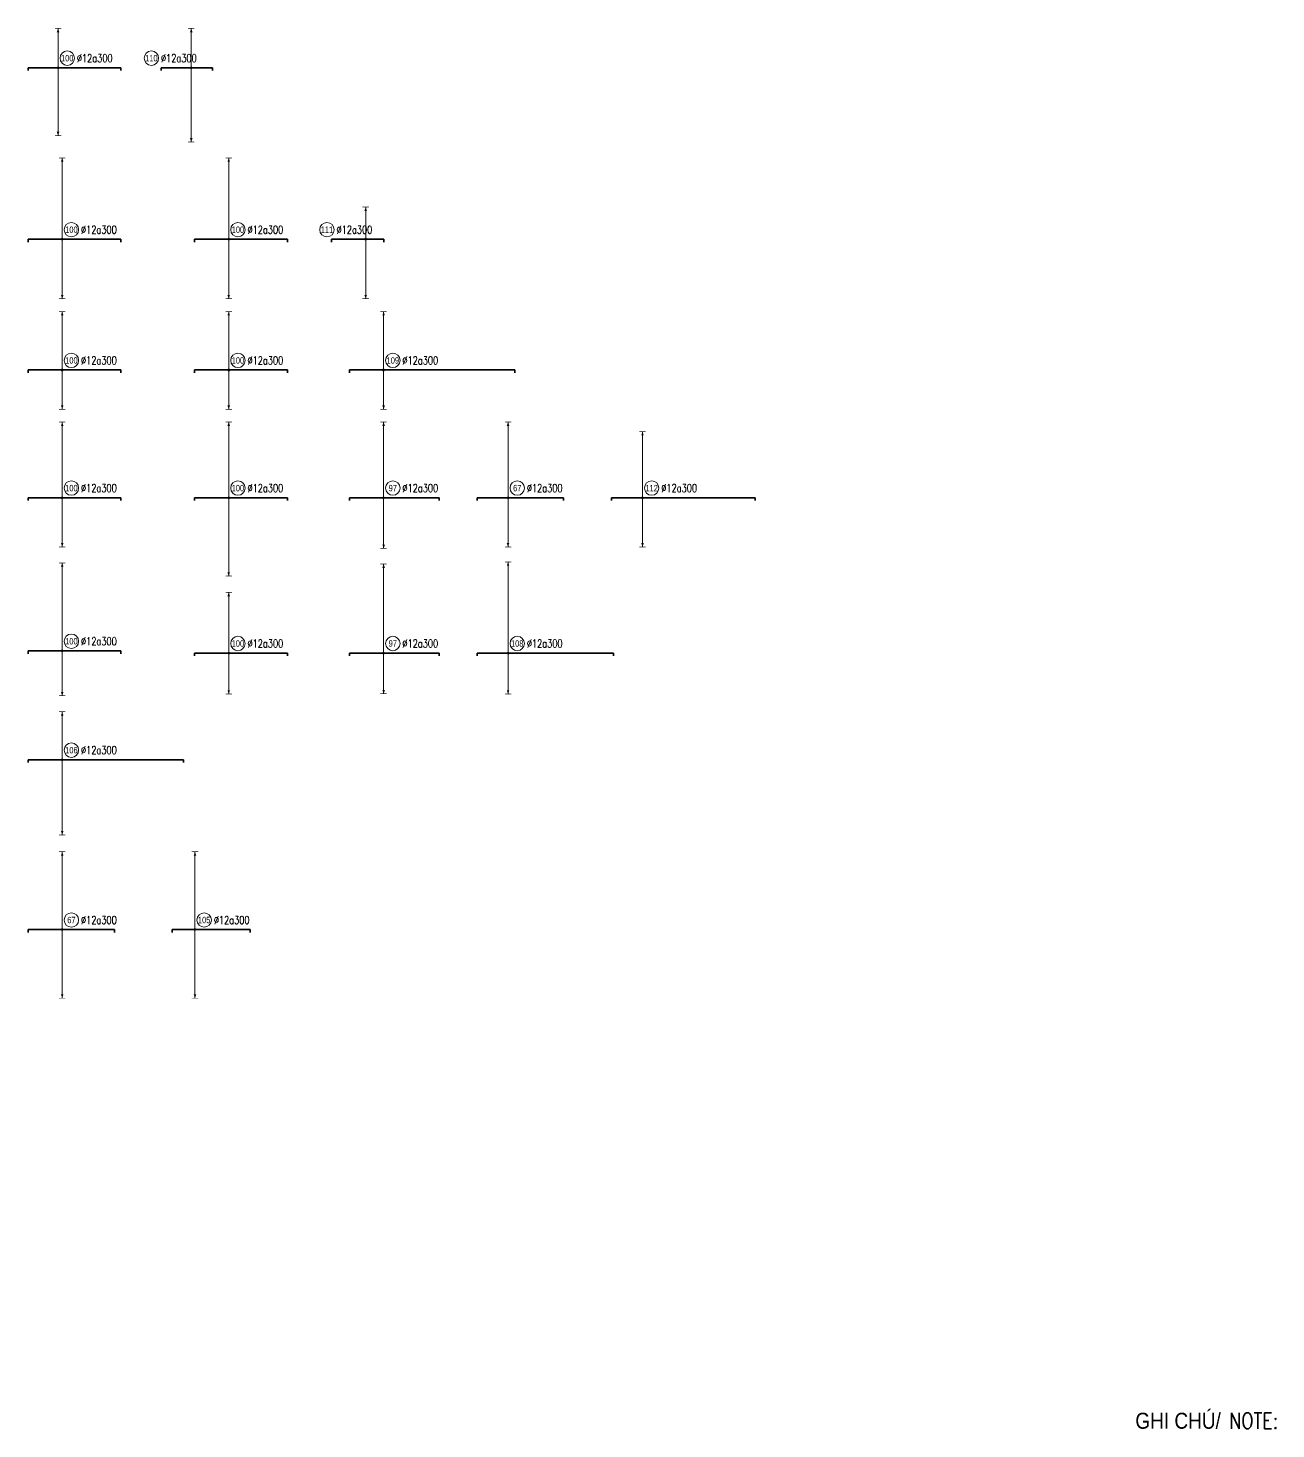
# Model space of a CAD drawing. Header units: millimetres. Extents: x -247377 to 927516, y -864259 to 155594.
# Drawn here: x 172269 to 250229, y -117418 to -29880 of the extents above; entities that cross this region are included whole.
import ezdxf
from ezdxf.enums import TextEntityAlignment as Align

# ---------------------------------------------------------------- set-up
doc = ezdxf.new("R2010")
doc.units = ezdxf.units.MM
doc.header["$MEASUREMENT"] = 0
for name, color, linetype, lineweight in [('NDC_S_DIM', 1, 'Continuous', 15), ('NDC_S_ENG TEXT', 2, 'Continuous', 20), ('NDC_S_REBAR', 4, 'Continuous', 35), ('NDC_S_VN TEXT', 7, 'Continuous', 20)]:
    doc.layers.add(name, color=color, linetype=linetype, lineweight=lineweight)
doc.styles.add('ARIAL', font='arial.ttf', dxfattribs={"width": 0.8})
doc.styles.add('NDC_EN TXT', font='romans.shx', dxfattribs={"width": 0.8})
doc.styles.add('NDC_VIE TXT', font='arial.ttf', dxfattribs={"width": 0.8})

# ---------------------------------------------------------------- blocks, each defined once
blk = doc.blocks.new('*U87')
h = blk.add_hatch(color=6)
edge = h.paths.add_edge_path()
edge.add_arc((-5.03, 0), 0.3, 0, 360)
at = {"layer": 'NDC_S_DIM', "color": 8}
for q in [(-5.03, 12.32), (-5.03, -21.18)]:
    blk.add_line((-5.03, 0), q, dxfattribs=at)
for points in [[(-6.03, 12.32, 0.2, 0.2, 0), (-4.03, 12.32, 0, 0, 0)], [(-6.03, -21.18, 0.2, 0.2, 0), (-4.03, -21.18, 0, 0, 0)]]:
    blk.add_lwpolyline(points, format="xyseb", dxfattribs=at)
at = {"layer": 'NDC_S_DIM'}
blk.add_circle((-2.16, 3), 2.25, dxfattribs=at)
at = {"layer": 'NDC_S_DIM', "color": 6}
blk.add_circle((-5.03, 0), 0.3, dxfattribs=at)
at = {"layer": 'NDC_S_DIM', "color": 8}
for points in [[(-5.43, 11.12), (-5.03, 12.32), (-4.63, 11.12)], [(-5.43, -19.98), (-5.03, -21.18), (-4.63, -19.98)]]:
    blk.add_solid(points, dxfattribs=at)
at = {"layer": 'NDC_S_REBAR'}
for p, q in [((0, 0), (-14.41, 0)), ((-14.41, 0), (-14.41, -0.9)), ((0, 0), (14.59, 0)), ((14.59, 0), (14.59, -0.9)), ((-14.41, -0.9), (-14.41, -0.9)), ((14.59, -0.9), (14.59, -0.9))]:
    blk.add_line(p, q, dxfattribs=at)
at = {"layer": 'NDC_S_VN TEXT', "style": 'ARIAL', "width": 0.8}
blk.add_attdef('KHT', text='', height=2, dxfattribs=at).set_placement((-2.16, 3), align=Align.MIDDLE_CENTER)
at = {"layer": 'NDC_S_VN TEXT', "color": 3, "style": 'NDC_EN TXT', "width": 0.75}
blk.add_attdef('DKT', (0.84, 1.75), '', height=2.5, dxfattribs=at)
blk = doc.blocks.new('*U88')
h = blk.add_hatch(color=6)
edge = h.paths.add_edge_path()
edge.add_arc((-5.03, 0), 0.3, 0, 360)
at = {"layer": 'NDC_S_DIM', "color": 8}
for q in [(-5.03, 12.32), (-5.03, -23.18)]:
    blk.add_line((-5.03, 0), q, dxfattribs=at)
for points in [[(-6.03, 12.32, 0.2, 0.2, 0), (-4.03, 12.32, 0, 0, 0)], [(-6.03, -23.18, 0.2, 0.2, 0), (-4.03, -23.18, 0, 0, 0)]]:
    blk.add_lwpolyline(points, format="xyseb", dxfattribs=at)
at = {"layer": 'NDC_S_DIM'}
blk.add_circle((-17.5, 3), 2.25, dxfattribs=at)
at = {"layer": 'NDC_S_DIM', "color": 6}
blk.add_circle((-5.03, 0), 0.3, dxfattribs=at)
at = {"layer": 'NDC_S_DIM', "color": 8}
for points in [[(-5.43, 11.12), (-5.03, 12.32), (-4.63, 11.12)], [(-5.43, -21.98), (-5.03, -23.18), (-4.63, -21.98)]]:
    blk.add_solid(points, dxfattribs=at)
at = {"layer": 'NDC_S_REBAR'}
for p, q in [((0, 0), (-14.41, 0)), ((-14.41, 0), (-14.41, -0.9)), ((0, 0), (1.56, 0)), ((1.56, 0), (1.56, -0.9)), ((-14.41, -0.9), (-14.41, -0.9)), ((1.56, -0.9), (1.56, -0.9))]:
    blk.add_line(p, q, dxfattribs=at)
at = {"layer": 'NDC_S_VN TEXT', "style": 'ARIAL', "width": 0.8}
blk.add_attdef('KHT', text='', height=2, dxfattribs=at).set_placement((-17.5, 3), align=Align.MIDDLE_CENTER)
at = {"layer": 'NDC_S_VN TEXT', "color": 3, "style": 'NDC_EN TXT', "width": 0.75}
blk.add_attdef('DKT', (-14.5, 1.75), '', height=2.5, dxfattribs=at)
blk = doc.blocks.new('*U98')
h = blk.add_hatch(color=6)
edge = h.paths.add_edge_path()
edge.add_arc((-5.03, 0), 0.3, 0, 360)
at = {"layer": 'NDC_S_DIM', "color": 8}
for q in [(-5.03, 25.41), (-5.03, -18.59)]:
    blk.add_line((-5.03, 0), q, dxfattribs=at)
for points in [[(-6.03, 25.41, 0.2, 0.2, 0), (-4.03, 25.41, 0, 0, 0)], [(-6.03, -18.59, 0.2, 0.2, 0), (-4.03, -18.59, 0, 0, 0)]]:
    blk.add_lwpolyline(points, format="xyseb", dxfattribs=at)
at = {"layer": 'NDC_S_DIM'}
blk.add_circle((-2.16, 3), 2.25, dxfattribs=at)
at = {"layer": 'NDC_S_DIM', "color": 6}
blk.add_circle((-5.03, 0), 0.3, dxfattribs=at)
at = {"layer": 'NDC_S_DIM', "color": 8}
for points in [[(-5.43, 24.21), (-5.03, 25.41), (-4.63, 24.21)], [(-5.43, -17.39), (-5.03, -18.59), (-4.63, -17.39)]]:
    blk.add_solid(points, dxfattribs=at)
at = {"layer": 'NDC_S_REBAR'}
for p, q in [((0, 0), (-15.71, 0)), ((-15.71, 0), (-15.71, -0.9)), ((0, 0), (13.29, 0)), ((13.29, 0), (13.29, -0.9)), ((-15.71, -0.9), (-15.71, -0.9)), ((13.29, -0.9), (13.29, -0.9))]:
    blk.add_line(p, q, dxfattribs=at)
at = {"layer": 'NDC_S_VN TEXT', "style": 'ARIAL', "width": 0.8}
blk.add_attdef('KHT', text='', height=2, dxfattribs=at).set_placement((-2.16, 3), align=Align.MIDDLE_CENTER)
at = {"layer": 'NDC_S_VN TEXT', "color": 3, "style": 'NDC_EN TXT', "width": 0.75}
blk.add_attdef('DKT', (0.84, 1.75), '', height=2.5, dxfattribs=at)
blk = doc.blocks.new('*U99')
h = blk.add_hatch(color=6)
edge = h.paths.add_edge_path()
edge.add_arc((-5.03, 0), 0.3, 0, 360)
at = {"layer": 'NDC_S_DIM', "color": 8}
for q in [(-5.03, 10.07), (-5.03, -18.59)]:
    blk.add_line((-5.03, 0), q, dxfattribs=at)
for points in [[(-6.03, 10.07, 0.2, 0.2, 0), (-4.03, 10.07, 0, 0, 0)], [(-6.03, -18.59, 0.2, 0.2, 0), (-4.03, -18.59, 0, 0, 0)]]:
    blk.add_lwpolyline(points, format="xyseb", dxfattribs=at)
at = {"layer": 'NDC_S_DIM'}
blk.add_circle((-17.13, 3), 2.25, dxfattribs=at)
at = {"layer": 'NDC_S_DIM', "color": 6}
blk.add_circle((-5.03, 0), 0.3, dxfattribs=at)
at = {"layer": 'NDC_S_DIM', "color": 8}
for points in [[(-5.43, 8.87), (-5.03, 10.07), (-4.63, 8.87)], [(-5.43, -17.39), (-5.03, -18.59), (-4.63, -17.39)]]:
    blk.add_solid(points, dxfattribs=at)
at = {"layer": 'NDC_S_REBAR'}
for p, q in [((0, 0), (-15.71, 0)), ((-15.71, 0), (-15.71, -0.9)), ((0, 0), (0.67, 0)), ((0.67, 0), (0.67, -0.9)), ((-15.71, -0.9), (-15.71, -0.9)), ((0.67, -0.9), (0.67, -0.9))]:
    blk.add_line(p, q, dxfattribs=at)
at = {"layer": 'NDC_S_VN TEXT', "style": 'ARIAL', "width": 0.8}
blk.add_attdef('KHT', text='', height=2, dxfattribs=at).set_placement((-17.13, 3), align=Align.MIDDLE_CENTER)
at = {"layer": 'NDC_S_VN TEXT', "color": 3, "style": 'NDC_EN TXT', "width": 0.75}
blk.add_attdef('DKT', (-14.13, 1.75), '', height=2.5, dxfattribs=at)
blk = doc.blocks.new('*U108')
h = blk.add_hatch(color=6)
edge = h.paths.add_edge_path()
edge.add_arc((-5.03, 0), 0.3, 0, 360)
at = {"layer": 'NDC_S_DIM', "color": 8}
for q in [(-5.03, 18.24), (-5.03, -12.26)]:
    blk.add_line((-5.03, 0), q, dxfattribs=at)
for points in [[(-6.03, 18.24, 0.2, 0.2, 0), (-4.03, 18.24, 0, 0, 0)], [(-6.03, -12.26, 0.2, 0.2, 0), (-4.03, -12.26, 0, 0, 0)]]:
    blk.add_lwpolyline(points, format="xyseb", dxfattribs=at)
at = {"layer": 'NDC_S_DIM'}
blk.add_circle((-2.16, 3), 2.25, dxfattribs=at)
at = {"layer": 'NDC_S_DIM', "color": 6}
blk.add_circle((-5.03, 0), 0.3, dxfattribs=at)
at = {"layer": 'NDC_S_DIM', "color": 8}
for points in [[(-5.43, 17.04), (-5.03, 18.24), (-4.63, 17.04)], [(-5.43, -11.06), (-5.03, -12.26), (-4.63, -11.06)]]:
    blk.add_solid(points, dxfattribs=at)
at = {"layer": 'NDC_S_REBAR'}
for p, q in [((0, 0), (-15.71, 0)), ((-15.71, 0), (-15.71, -0.9)), ((0, 0), (13.29, 0)), ((13.29, 0), (13.29, -0.9)), ((-15.71, -0.9), (-15.71, -0.9)), ((13.29, -0.9), (13.29, -0.9))]:
    blk.add_line(p, q, dxfattribs=at)
at = {"layer": 'NDC_S_VN TEXT', "style": 'ARIAL', "width": 0.8}
blk.add_attdef('KHT', text='', height=2, dxfattribs=at).set_placement((-2.16, 3), align=Align.MIDDLE_CENTER)
at = {"layer": 'NDC_S_VN TEXT', "color": 3, "style": 'NDC_EN TXT', "width": 0.75}
blk.add_attdef('DKT', (0.84, 1.75), '', height=2.5, dxfattribs=at)
blk = doc.blocks.new('*U109')
h = blk.add_hatch(color=6)
edge = h.paths.add_edge_path()
edge.add_arc((-5.03, 0), 0.3, 0, 360)
at = {"layer": 'NDC_S_DIM', "color": 8}
for q in [(-5.03, 18.24), (-5.03, -12.26)]:
    blk.add_line((-5.03, 0), q, dxfattribs=at)
for points in [[(-6.03, 18.24, 0.2, 0.2, 0), (-4.03, 18.24, 0, 0, 0)], [(-6.03, -12.26, 0.2, 0.2, 0), (-4.03, -12.26, 0, 0, 0)]]:
    blk.add_lwpolyline(points, format="xyseb", dxfattribs=at)
at = {"layer": 'NDC_S_DIM'}
blk.add_circle((-2.16, 3), 2.25, dxfattribs=at)
at = {"layer": 'NDC_S_DIM', "color": 6}
blk.add_circle((-5.03, 0), 0.3, dxfattribs=at)
at = {"layer": 'NDC_S_DIM', "color": 8}
for points in [[(-5.43, 17.04), (-5.03, 18.24), (-4.63, 17.04)], [(-5.43, -11.06), (-5.03, -12.26), (-4.63, -11.06)]]:
    blk.add_solid(points, dxfattribs=at)
at = {"layer": 'NDC_S_REBAR'}
for p, q in [((0, 0), (-15.71, 0)), ((-15.71, 0), (-15.71, -0.9)), ((0, 0), (13.29, 0)), ((13.29, 0), (13.29, -0.9)), ((-15.71, -0.9), (-15.71, -0.9)), ((13.29, -0.9), (13.29, -0.9))]:
    blk.add_line(p, q, dxfattribs=at)
at = {"layer": 'NDC_S_VN TEXT', "style": 'ARIAL', "width": 0.8}
blk.add_attdef('KHT', text='', height=2, dxfattribs=at).set_placement((-2.16, 3), align=Align.MIDDLE_CENTER)
at = {"layer": 'NDC_S_VN TEXT', "color": 3, "style": 'NDC_EN TXT', "width": 0.75}
blk.add_attdef('DKT', (0.84, 1.75), '', height=2.5, dxfattribs=at)
blk = doc.blocks.new('*U110')
h = blk.add_hatch(color=6)
edge = h.paths.add_edge_path()
edge.add_arc((-5.03, 0), 0.3, 0, 360)
at = {"layer": 'NDC_S_DIM', "color": 8}
for q in [(-5.03, 18.24), (-5.03, -12.26)]:
    blk.add_line((-5.03, 0), q, dxfattribs=at)
for points in [[(-6.03, 18.24, 0.2, 0.2, 0), (-4.03, 18.24, 0, 0, 0)], [(-6.03, -12.26, 0.2, 0.2, 0), (-4.03, -12.26, 0, 0, 0)]]:
    blk.add_lwpolyline(points, format="xyseb", dxfattribs=at)
at = {"layer": 'NDC_S_DIM'}
blk.add_circle((-2.16, 3), 2.25, dxfattribs=at)
at = {"layer": 'NDC_S_DIM', "color": 6}
blk.add_circle((-5.03, 0), 0.3, dxfattribs=at)
at = {"layer": 'NDC_S_DIM', "color": 8}
for points in [[(-5.43, 17.04), (-5.03, 18.24), (-4.63, 17.04)], [(-5.43, -11.06), (-5.03, -12.26), (-4.63, -11.06)]]:
    blk.add_solid(points, dxfattribs=at)
at = {"layer": 'NDC_S_REBAR'}
for p, q in [((0, 0), (-15.71, 0)), ((-15.71, 0), (-15.71, -0.9)), ((0, 0), (35.9, 0)), ((35.9, 0), (35.9, -0.9)), ((-15.71, -0.9), (-15.71, -0.9)), ((35.9, -0.9), (35.9, -0.9))]:
    blk.add_line(p, q, dxfattribs=at)
at = {"layer": 'NDC_S_VN TEXT', "style": 'ARIAL', "width": 0.8}
blk.add_attdef('KHT', text='', height=2, dxfattribs=at).set_placement((-2.16, 3), align=Align.MIDDLE_CENTER)
at = {"layer": 'NDC_S_VN TEXT', "color": 3, "style": 'NDC_EN TXT', "width": 0.75}
blk.add_attdef('DKT', (0.84, 1.75), '', height=2.5, dxfattribs=at)
blk = doc.blocks.new('*U121')
h = blk.add_hatch(color=6)
edge = h.paths.add_edge_path()
edge.add_arc((-5.03, 0), 0.3, 0, 360)
at = {"layer": 'NDC_S_DIM', "color": 8}
for q in [(-5.03, 23.63), (-5.03, -15.37)]:
    blk.add_line((-5.03, 0), q, dxfattribs=at)
for points in [[(-6.03, 23.63, 0.2, 0.2, 0), (-4.03, 23.63, 0, 0, 0)], [(-6.03, -15.37, 0.2, 0.2, 0), (-4.03, -15.37, 0, 0, 0)]]:
    blk.add_lwpolyline(points, format="xyseb", dxfattribs=at)
at = {"layer": 'NDC_S_DIM'}
blk.add_circle((-2.16, 3), 2.25, dxfattribs=at)
at = {"layer": 'NDC_S_DIM', "color": 6}
blk.add_circle((-5.03, 0), 0.3, dxfattribs=at)
at = {"layer": 'NDC_S_DIM', "color": 8}
for points in [[(-5.43, 22.43), (-5.03, 23.63), (-4.63, 22.43)], [(-5.43, -14.17), (-5.03, -15.37), (-4.63, -14.17)]]:
    blk.add_solid(points, dxfattribs=at)
at = {"layer": 'NDC_S_REBAR'}
for p, q in [((0, 0), (-15.71, 0)), ((-15.71, 0), (-15.71, -0.9)), ((0, 0), (13.29, 0)), ((13.29, 0), (13.29, -0.9)), ((-15.71, -0.9), (-15.71, -0.9)), ((13.29, -0.9), (13.29, -0.9))]:
    blk.add_line(p, q, dxfattribs=at)
at = {"layer": 'NDC_S_VN TEXT', "style": 'ARIAL', "width": 0.8}
blk.add_attdef('KHT', text='', height=2, dxfattribs=at).set_placement((-2.16, 3), align=Align.MIDDLE_CENTER)
at = {"layer": 'NDC_S_VN TEXT', "color": 3, "style": 'NDC_EN TXT', "width": 0.75}
blk.add_attdef('DKT', (0.84, 1.75), '', height=2.5, dxfattribs=at)
blk = doc.blocks.new('*U122')
h = blk.add_hatch(color=6)
edge = h.paths.add_edge_path()
edge.add_arc((-5.03, 0), 0.3, 0, 360)
at = {"layer": 'NDC_S_DIM', "color": 8}
for q in [(-5.03, 23.63), (-5.03, -24.51)]:
    blk.add_line((-5.03, 0), q, dxfattribs=at)
for points in [[(-6.03, 23.63, 0.2, 0.2, 0), (-4.03, 23.63, 0, 0, 0)], [(-6.03, -24.51, 0.2, 0.2, 0), (-4.03, -24.51, 0, 0, 0)]]:
    blk.add_lwpolyline(points, format="xyseb", dxfattribs=at)
at = {"layer": 'NDC_S_DIM'}
blk.add_circle((-2.16, 3), 2.25, dxfattribs=at)
at = {"layer": 'NDC_S_DIM', "color": 6}
blk.add_circle((-5.03, 0), 0.3, dxfattribs=at)
at = {"layer": 'NDC_S_DIM', "color": 8}
for points in [[(-5.43, 22.43), (-5.03, 23.63), (-4.63, 22.43)], [(-5.43, -23.31), (-5.03, -24.51), (-4.63, -23.31)]]:
    blk.add_solid(points, dxfattribs=at)
at = {"layer": 'NDC_S_REBAR'}
for p, q in [((0, 0), (-15.71, 0)), ((-15.71, 0), (-15.71, -0.9)), ((0, 0), (13.29, 0)), ((13.29, 0), (13.29, -0.9)), ((-15.71, -0.9), (-15.71, -0.9)), ((13.29, -0.9), (13.29, -0.9))]:
    blk.add_line(p, q, dxfattribs=at)
at = {"layer": 'NDC_S_VN TEXT', "style": 'ARIAL', "width": 0.8}
blk.add_attdef('KHT', text='', height=2, dxfattribs=at).set_placement((-2.16, 3), align=Align.MIDDLE_CENTER)
at = {"layer": 'NDC_S_VN TEXT', "color": 3, "style": 'NDC_EN TXT', "width": 0.75}
blk.add_attdef('DKT', (0.84, 1.75), '', height=2.5, dxfattribs=at)
blk = doc.blocks.new('*U123')
h = blk.add_hatch(color=6)
edge = h.paths.add_edge_path()
edge.add_arc((-5.03, 0), 0.3, 0, 360)
at = {"layer": 'NDC_S_DIM', "color": 8}
for q in [(-5.03, 23.63), (-5.03, -15.87)]:
    blk.add_line((-5.03, 0), q, dxfattribs=at)
for points in [[(-6.03, 23.63, 0.2, 0.2, 0), (-4.03, 23.63, 0, 0, 0)], [(-6.03, -15.87, 0.2, 0.2, 0), (-4.03, -15.87, 0, 0, 0)]]:
    blk.add_lwpolyline(points, format="xyseb", dxfattribs=at)
at = {"layer": 'NDC_S_DIM'}
blk.add_circle((-2.16, 3), 2.25, dxfattribs=at)
at = {"layer": 'NDC_S_DIM', "color": 6}
blk.add_circle((-5.03, 0), 0.3, dxfattribs=at)
at = {"layer": 'NDC_S_DIM', "color": 8}
for points in [[(-5.43, 22.43), (-5.03, 23.63), (-4.63, 22.43)], [(-5.43, -14.67), (-5.03, -15.87), (-4.63, -14.67)]]:
    blk.add_solid(points, dxfattribs=at)
at = {"layer": 'NDC_S_REBAR'}
for p, q in [((0, 0), (-15.71, 0)), ((-15.71, 0), (-15.71, -0.9)), ((0, 0), (12.29, 0)), ((12.29, 0), (12.29, -0.9)), ((-15.71, -0.9), (-15.71, -0.9)), ((12.29, -0.9), (12.29, -0.9))]:
    blk.add_line(p, q, dxfattribs=at)
at = {"layer": 'NDC_S_VN TEXT', "style": 'ARIAL', "width": 0.8}
blk.add_attdef('KHT', text='', height=2, dxfattribs=at).set_placement((-2.16, 3), align=Align.MIDDLE_CENTER)
at = {"layer": 'NDC_S_VN TEXT', "color": 3, "style": 'NDC_EN TXT', "width": 0.75}
blk.add_attdef('DKT', (0.84, 1.75), '', height=2.5, dxfattribs=at)
blk = doc.blocks.new('*U124')
h = blk.add_hatch(color=6)
edge = h.paths.add_edge_path()
edge.add_arc((-5.03, 0), 0.3, 0, 360)
at = {"layer": 'NDC_S_DIM', "color": 8}
for q in [(-5.03, 23.63), (-5.03, -15.37)]:
    blk.add_line((-5.03, 0), q, dxfattribs=at)
for points in [[(-6.03, 23.63, 0.2, 0.2, 0), (-4.03, 23.63, 0, 0, 0)], [(-6.03, -15.37, 0.2, 0.2, 0), (-4.03, -15.37, 0, 0, 0)]]:
    blk.add_lwpolyline(points, format="xyseb", dxfattribs=at)
at = {"layer": 'NDC_S_DIM'}
blk.add_circle((-2.16, 3), 2.25, dxfattribs=at)
at = {"layer": 'NDC_S_DIM', "color": 6}
blk.add_circle((-5.03, 0), 0.3, dxfattribs=at)
at = {"layer": 'NDC_S_DIM', "color": 8}
for points in [[(-5.43, 22.43), (-5.03, 23.63), (-4.63, 22.43)], [(-5.43, -14.17), (-5.03, -15.37), (-4.63, -14.17)]]:
    blk.add_solid(points, dxfattribs=at)
at = {"layer": 'NDC_S_REBAR'}
for p, q in [((0, 0), (-14.71, 0)), ((-14.71, 0), (-14.71, -0.9)), ((0, 0), (12.29, 0)), ((12.29, 0), (12.29, -0.9)), ((-14.71, -0.9), (-14.71, -0.9)), ((12.29, -0.9), (12.29, -0.9))]:
    blk.add_line(p, q, dxfattribs=at)
at = {"layer": 'NDC_S_VN TEXT', "style": 'ARIAL', "width": 0.8}
blk.add_attdef('KHT', text='', height=2, dxfattribs=at).set_placement((-2.16, 3), align=Align.MIDDLE_CENTER)
at = {"layer": 'NDC_S_VN TEXT', "color": 3, "style": 'NDC_EN TXT', "width": 0.75}
blk.add_attdef('DKT', (0.84, 1.75), '', height=2.5, dxfattribs=at)
blk = doc.blocks.new('*U125')
h = blk.add_hatch(color=6)
edge = h.paths.add_edge_path()
edge.add_arc((-5.03, 0), 0.3, 0, 360)
at = {"layer": 'NDC_S_DIM', "color": 8}
for q in [(-5.03, 20.63), (-5.03, -15.37)]:
    blk.add_line((-5.03, 0), q, dxfattribs=at)
for points in [[(-6.03, 20.63, 0.2, 0.2, 0), (-4.03, 20.63, 0, 0, 0)], [(-6.03, -15.37, 0.2, 0.2, 0), (-4.03, -15.37, 0, 0, 0)]]:
    blk.add_lwpolyline(points, format="xyseb", dxfattribs=at)
at = {"layer": 'NDC_S_DIM'}
blk.add_circle((-2.16, 3), 2.25, dxfattribs=at)
at = {"layer": 'NDC_S_DIM', "color": 6}
blk.add_circle((-5.03, 0), 0.3, dxfattribs=at)
at = {"layer": 'NDC_S_DIM', "color": 8}
for points in [[(-5.43, 19.43), (-5.03, 20.63), (-4.63, 19.43)], [(-5.43, -14.17), (-5.03, -15.37), (-4.63, -14.17)]]:
    blk.add_solid(points, dxfattribs=at)
at = {"layer": 'NDC_S_REBAR'}
for p, q in [((0, 0), (-14.71, 0)), ((-14.71, 0), (-14.71, -0.9)), ((0, 0), (30.14, 0)), ((30.14, 0), (30.14, -0.9)), ((-14.71, -0.9), (-14.71, -0.9)), ((30.14, -0.9), (30.14, -0.9))]:
    blk.add_line(p, q, dxfattribs=at)
at = {"layer": 'NDC_S_VN TEXT', "style": 'ARIAL', "width": 0.8}
blk.add_attdef('KHT', text='', height=2, dxfattribs=at).set_placement((-2.16, 3), align=Align.MIDDLE_CENTER)
at = {"layer": 'NDC_S_VN TEXT', "color": 3, "style": 'NDC_EN TXT', "width": 0.75}
blk.add_attdef('DKT', (0.84, 1.75), '', height=2.5, dxfattribs=at)
blk = doc.blocks.new('*U912')
h = blk.add_hatch(color=6)
edge = h.paths.add_edge_path()
edge.add_arc((-5.03, 0), 0.3, 0, 360)
at = {"layer": 'NDC_S_DIM', "color": 8}
for q in [(-5.03, 27.49), (-5.03, -14.01)]:
    blk.add_line((-5.03, 0), q, dxfattribs=at)
for points in [[(-6.03, 27.49, 0.2, 0.2, 0), (-4.03, 27.49, 0, 0, 0)], [(-6.03, -14.01, 0.2, 0.2, 0), (-4.03, -14.01, 0, 0, 0)]]:
    blk.add_lwpolyline(points, format="xyseb", dxfattribs=at)
at = {"layer": 'NDC_S_DIM'}
blk.add_circle((-2.16, 3), 2.25, dxfattribs=at)
at = {"layer": 'NDC_S_DIM', "color": 6}
blk.add_circle((-5.03, 0), 0.3, dxfattribs=at)
at = {"layer": 'NDC_S_DIM', "color": 8}
for points in [[(-5.43, 26.29), (-5.03, 27.49), (-4.63, 26.29)], [(-5.43, -12.81), (-5.03, -14.01), (-4.63, -12.81)]]:
    blk.add_solid(points, dxfattribs=at)
at = {"layer": 'NDC_S_REBAR'}
for p, q in [((0, 0), (-15.71, 0)), ((-15.71, 0), (-15.71, -0.9)), ((0, 0), (13.29, 0)), ((13.29, 0), (13.29, -0.9)), ((-15.71, -0.9), (-15.71, -0.9)), ((13.29, -0.9), (13.29, -0.9))]:
    blk.add_line(p, q, dxfattribs=at)
at = {"layer": 'NDC_S_VN TEXT', "style": 'ARIAL', "width": 0.8}
blk.add_attdef('KHT', text='', height=2, dxfattribs=at).set_placement((-2.16, 3), align=Align.MIDDLE_CENTER)
at = {"layer": 'NDC_S_VN TEXT', "color": 3, "style": 'NDC_EN TXT', "width": 0.75}
blk.add_attdef('DKT', (0.84, 1.75), '', height=2.5, dxfattribs=at)
blk = doc.blocks.new('*U133')
h = blk.add_hatch(color=6)
edge = h.paths.add_edge_path()
edge.add_arc((-5.03, 0), 0.3, 0, 360)
at = {"layer": 'NDC_S_DIM', "color": 8}
for q in [(-5.03, 18.97), (-5.03, -12.81)]:
    blk.add_line((-5.03, 0), q, dxfattribs=at)
for points in [[(-6.03, 18.97, 0.2, 0.2, 0), (-4.03, 18.97, 0, 0, 0)], [(-6.03, -12.81, 0.2, 0.2, 0), (-4.03, -12.81, 0, 0, 0)]]:
    blk.add_lwpolyline(points, format="xyseb", dxfattribs=at)
at = {"layer": 'NDC_S_DIM'}
blk.add_circle((-2.16, 3), 2.25, dxfattribs=at)
at = {"layer": 'NDC_S_DIM', "color": 6}
blk.add_circle((-5.03, 0), 0.3, dxfattribs=at)
at = {"layer": 'NDC_S_DIM', "color": 8}
for points in [[(-5.43, 17.77), (-5.03, 18.97), (-4.63, 17.77)], [(-5.43, -11.61), (-5.03, -12.81), (-4.63, -11.61)]]:
    blk.add_solid(points, dxfattribs=at)
at = {"layer": 'NDC_S_REBAR'}
for p, q in [((0, 0), (-15.71, 0)), ((-15.71, 0), (-15.71, -0.9)), ((0, 0), (13.29, 0)), ((13.29, 0), (13.29, -0.9)), ((-15.71, -0.9), (-15.71, -0.9)), ((13.29, -0.9), (13.29, -0.9))]:
    blk.add_line(p, q, dxfattribs=at)
at = {"layer": 'NDC_S_VN TEXT', "style": 'ARIAL', "width": 0.8}
blk.add_attdef('KHT', text='', height=2, dxfattribs=at).set_placement((-2.16, 3), align=Align.MIDDLE_CENTER)
at = {"layer": 'NDC_S_VN TEXT', "color": 3, "style": 'NDC_EN TXT', "width": 0.75}
blk.add_attdef('DKT', (0.84, 1.75), '', height=2.5, dxfattribs=at)
blk = doc.blocks.new('*U132')
h = blk.add_hatch(color=6)
edge = h.paths.add_edge_path()
edge.add_arc((-5.03, 0), 0.3, 0, 360)
at = {"layer": 'NDC_S_DIM', "color": 8}
for q in [(-5.03, 27.83), (-5.03, -12.71)]:
    blk.add_line((-5.03, 0), q, dxfattribs=at)
for points in [[(-6.03, 27.83, 0.2, 0.2, 0), (-4.03, 27.83, 0, 0, 0)], [(-6.03, -12.71, 0.2, 0.2, 0), (-4.03, -12.71, 0, 0, 0)]]:
    blk.add_lwpolyline(points, format="xyseb", dxfattribs=at)
at = {"layer": 'NDC_S_DIM'}
blk.add_circle((-2.16, 3), 2.25, dxfattribs=at)
at = {"layer": 'NDC_S_DIM', "color": 6}
blk.add_circle((-5.03, 0), 0.3, dxfattribs=at)
at = {"layer": 'NDC_S_DIM', "color": 8}
for points in [[(-5.43, 26.63), (-5.03, 27.83), (-4.63, 26.63)], [(-5.43, -11.51), (-5.03, -12.71), (-4.63, -11.51)]]:
    blk.add_solid(points, dxfattribs=at)
at = {"layer": 'NDC_S_REBAR'}
for p, q in [((0, 0), (-15.71, 0)), ((-15.71, 0), (-15.71, -0.9)), ((0, 0), (12.28, 0)), ((12.28, 0), (12.28, -0.9)), ((-15.71, -0.9), (-15.71, -0.9)), ((12.28, -0.9), (12.28, -0.9))]:
    blk.add_line(p, q, dxfattribs=at)
at = {"layer": 'NDC_S_VN TEXT', "style": 'ARIAL', "width": 0.8}
blk.add_attdef('KHT', text='', height=2, dxfattribs=at).set_placement((-2.16, 3), align=Align.MIDDLE_CENTER)
at = {"layer": 'NDC_S_VN TEXT', "color": 3, "style": 'NDC_EN TXT', "width": 0.75}
blk.add_attdef('DKT', (0.84, 1.75), '', height=2.5, dxfattribs=at)
blk = doc.blocks.new('*U134')
h = blk.add_hatch(color=6)
edge = h.paths.add_edge_path()
edge.add_arc((-5.03, 0), 0.3, 0, 360)
at = {"layer": 'NDC_S_DIM', "color": 8}
for q in [(-5.03, 28.49), (-5.03, -12.81)]:
    blk.add_line((-5.03, 0), q, dxfattribs=at)
for points in [[(-6.03, 28.49, 0.2, 0.2, 0), (-4.03, 28.49, 0, 0, 0)], [(-6.03, -12.81, 0.2, 0.2, 0), (-4.03, -12.81, 0, 0, 0)]]:
    blk.add_lwpolyline(points, format="xyseb", dxfattribs=at)
at = {"layer": 'NDC_S_DIM'}
blk.add_circle((-2.16, 3), 2.25, dxfattribs=at)
at = {"layer": 'NDC_S_DIM', "color": 6}
blk.add_circle((-5.03, 0), 0.3, dxfattribs=at)
at = {"layer": 'NDC_S_DIM', "color": 8}
for points in [[(-5.43, 27.29), (-5.03, 28.49), (-4.63, 27.29)], [(-5.43, -11.61), (-5.03, -12.81), (-4.63, -11.61)]]:
    blk.add_solid(points, dxfattribs=at)
at = {"layer": 'NDC_S_REBAR'}
for p, q in [((0, 0), (-14.71, 0)), ((-14.71, 0), (-14.71, -0.9)), ((0, 0), (27.94, 0)), ((27.94, 0), (27.94, -0.9)), ((-14.71, -0.9), (-14.71, -0.9)), ((27.94, -0.9), (27.94, -0.9))]:
    blk.add_line(p, q, dxfattribs=at)
at = {"layer": 'NDC_S_VN TEXT', "style": 'ARIAL', "width": 0.8}
blk.add_attdef('KHT', text='', height=2, dxfattribs=at).set_placement((-2.16, 3), align=Align.MIDDLE_CENTER)
at = {"layer": 'NDC_S_VN TEXT', "color": 3, "style": 'NDC_EN TXT', "width": 0.75}
blk.add_attdef('DKT', (0.84, 1.75), '', height=2.5, dxfattribs=at)
blk = doc.blocks.new('*U145')
h = blk.add_hatch(color=6)
edge = h.paths.add_edge_path()
edge.add_arc((-5.03, 0), 0.3, 0, 360)
at = {"layer": 'NDC_S_DIM', "color": 8}
for q in [(-5.03, 15), (-5.03, -23.5)]:
    blk.add_line((-5.03, 0), q, dxfattribs=at)
for points in [[(-6.03, 15, 0.2, 0.2, 0), (-4.03, 15, 0, 0, 0)], [(-6.03, -23.5, 0.2, 0.2, 0), (-4.03, -23.5, 0, 0, 0)]]:
    blk.add_lwpolyline(points, format="xyseb", dxfattribs=at)
at = {"layer": 'NDC_S_DIM'}
blk.add_circle((-2.16, 3), 2.25, dxfattribs=at)
at = {"layer": 'NDC_S_DIM', "color": 6}
blk.add_circle((-5.03, 0), 0.3, dxfattribs=at)
at = {"layer": 'NDC_S_DIM', "color": 8}
for points in [[(-5.43, 13.8), (-5.03, 15), (-4.63, 13.8)], [(-5.43, -22.3), (-5.03, -23.5), (-4.63, -22.3)]]:
    blk.add_solid(points, dxfattribs=at)
at = {"layer": 'NDC_S_REBAR'}
for p, q in [((0, 0), (-15.71, 0)), ((-15.71, 0), (-15.71, -0.9)), ((0, 0), (32.89, 0)), ((32.89, 0), (32.89, -0.9)), ((-15.71, -0.9), (-15.71, -0.9)), ((32.89, -0.9), (32.89, -0.9))]:
    blk.add_line(p, q, dxfattribs=at)
at = {"layer": 'NDC_S_VN TEXT', "style": 'ARIAL', "width": 0.8}
blk.add_attdef('KHT', text='', height=2, dxfattribs=at).set_placement((-2.16, 3), align=Align.MIDDLE_CENTER)
at = {"layer": 'NDC_S_VN TEXT', "color": 3, "style": 'NDC_EN TXT', "width": 0.75}
blk.add_attdef('DKT', (0.84, 1.75), '', height=2.5, dxfattribs=at)
blk = doc.blocks.new('*U156')
h = blk.add_hatch(color=6)
edge = h.paths.add_edge_path()
edge.add_arc((-5.03, 0), 0.3, 0, 360)
at = {"layer": 'NDC_S_DIM', "color": 8}
for q in [(-5.03, 24.33), (-5.03, -21.42)]:
    blk.add_line((-5.03, 0), q, dxfattribs=at)
for points in [[(-6.03, 24.33, 0.2, 0.2, 0), (-4.03, 24.33, 0, 0, 0)], [(-6.03, -21.42, 0.2, 0.2, 0), (-4.03, -21.42, 0, 0, 0)]]:
    blk.add_lwpolyline(points, format="xyseb", dxfattribs=at)
at = {"layer": 'NDC_S_DIM'}
blk.add_circle((-2.16, 3), 2.25, dxfattribs=at)
at = {"layer": 'NDC_S_DIM', "color": 6}
blk.add_circle((-5.03, 0), 0.3, dxfattribs=at)
at = {"layer": 'NDC_S_DIM', "color": 8}
for points in [[(-5.43, 23.13), (-5.03, 24.33), (-4.63, 23.13)], [(-5.43, -20.22), (-5.03, -21.42), (-4.63, -20.22)]]:
    blk.add_solid(points, dxfattribs=at)
at = {"layer": 'NDC_S_REBAR'}
for p, q in [((0, 0), (-15.71, 0)), ((-15.71, 0), (-15.71, -0.9)), ((0, 0), (11.29, 0)), ((11.29, 0), (11.29, -0.9)), ((-15.71, -0.9), (-15.71, -0.9)), ((11.29, -0.9), (11.29, -0.9))]:
    blk.add_line(p, q, dxfattribs=at)
at = {"layer": 'NDC_S_VN TEXT', "style": 'ARIAL', "width": 0.8}
blk.add_attdef('KHT', text='', height=2, dxfattribs=at).set_placement((-2.16, 3), align=Align.MIDDLE_CENTER)
at = {"layer": 'NDC_S_VN TEXT', "color": 3, "style": 'NDC_EN TXT', "width": 0.75}
blk.add_attdef('DKT', (0.84, 1.75), '', height=2.5, dxfattribs=at)
blk = doc.blocks.new('*U157')
h = blk.add_hatch(color=6)
edge = h.paths.add_edge_path()
edge.add_arc((-5.03, 0), 0.3, 0, 360)
at = {"layer": 'NDC_S_DIM', "color": 8}
for q in [(-5.03, 24.33), (-5.03, -21.42)]:
    blk.add_line((-5.03, 0), q, dxfattribs=at)
for points in [[(-6.03, 24.33, 0.2, 0.2, 0), (-4.03, 24.33, 0, 0, 0)], [(-6.03, -21.42, 0.2, 0.2, 0), (-4.03, -21.42, 0, 0, 0)]]:
    blk.add_lwpolyline(points, format="xyseb", dxfattribs=at)
at = {"layer": 'NDC_S_DIM'}
blk.add_circle((-2.16, 3), 2.25, dxfattribs=at)
at = {"layer": 'NDC_S_DIM', "color": 6}
blk.add_circle((-5.03, 0), 0.3, dxfattribs=at)
at = {"layer": 'NDC_S_DIM', "color": 8}
for points in [[(-5.43, 23.13), (-5.03, 24.33), (-4.63, 23.13)], [(-5.43, -20.22), (-5.03, -21.42), (-4.63, -20.22)]]:
    blk.add_solid(points, dxfattribs=at)
at = {"layer": 'NDC_S_REBAR'}
for p, q in [((0, 0), (-12.18, 0)), ((-12.18, 0), (-12.18, -0.9)), ((0, 0), (12.17, 0)), ((12.17, 0), (12.17, -0.9)), ((-12.18, -0.9), (-12.18, -0.9)), ((12.17, -0.9), (12.17, -0.9))]:
    blk.add_line(p, q, dxfattribs=at)
at = {"layer": 'NDC_S_VN TEXT', "style": 'ARIAL', "width": 0.8}
blk.add_attdef('KHT', text='', height=2, dxfattribs=at).set_placement((-2.16, 3), align=Align.MIDDLE_CENTER)
at = {"layer": 'NDC_S_VN TEXT', "color": 3, "style": 'NDC_EN TXT', "width": 0.75}
blk.add_attdef('DKT', (0.84, 1.75), '', height=2.5, dxfattribs=at)

msp = doc.modelspace()

# ---------------------------------------------------------------- block references
at = {"xscale": 200, "yscale": 200, "zscale": 200}
for name, p, values in [('*U87', (175150.8, -32364.7), {'KHT': '100', 'DKT': '%%c12a300'}), ('*U88', (183474.3, -32364.7), {'KHT': '110', 'DKT': '%%c12a300'}), ('*U98', (175411.3, -43081.6), {'KHT': '100', 'DKT': '%%c12a300'}), ('*U98', (185811.3, -43081.6), {'KHT': '100', 'DKT': '%%c12a300'}), ('*U99', (194367.9, -43081.6), {'KHT': '111', 'DKT': '%%c12a300'}), ('*U108', (175411.3, -51247.9), {'KHT': '100', 'DKT': '%%c12a300'}), ('*U109', (185811.3, -51247.9), {'KHT': '100', 'DKT': '%%c12a300'}), ('*U110', (195489.6, -51247.9), {'KHT': '109', 'DKT': '%%c12a300'}), ('*U121', (175411.3, -59226.8), {'KHT': '100', 'DKT': '%%c12a300'}), ('*U122', (185811.3, -59226.8), {'KHT': '100', 'DKT': '%%c12a300'}), ('*U123', (195489.6, -59226.8), {'KHT': '97', 'DKT': '%%c12a300'}), ('*U124', (203261.3, -59226.8), {'KHT': '67', 'DKT': '%%c12a300'}), ('*U125', (211661.3, -59226.8), {'KHT': '112', 'DKT': '%%c12a300'}), ('*U912', (175411.3, -68798.4), {'KHT': '100', 'DKT': '%%c12a300'}), ('*U132', (195489.6, -68937.8), {'KHT': '97', 'DKT': '%%c12a300'}), ('*U134', (203261.3, -68937.8), {'KHT': '108', 'DKT': '%%c12a300'}), ('*U133', (185811.3, -68937.8), {'KHT': '100', 'DKT': '%%c12a300'}), ('*U145', (175411.3, -75600.9), {'KHT': '106', 'DKT': '%%c12a300'}), ('*U156', (175411.3, -86215.4), {'KHT': '67', 'DKT': '%%c12a300'}), ('*U157', (183704.6, -86215.4), {'KHT': '105', 'DKT': '%%c12a300'})]:
    msp.add_blockref(name, p, dxfattribs=at).add_auto_attribs(values)

# ---------------------------------------------------------------- texts
at = {"layer": 'NDC_S_ENG TEXT', "insert": (247314.4, -116403.9), "char_height": 1000, "attachment_point": 1, "line_spacing_factor": 0.7, "style": 'NDC_EN TXT'}
msp.add_mtext_dynamic_manual_height_columns('NOTE:', width=14868.7, gutter_width=13.3, heights=[0], dxfattribs=at)
at = {"layer": 'NDC_S_VN TEXT', "style": 'NDC_VIE TXT', "width": 0.85}
msp.add_text('GHI CHÚ/', height=1000, dxfattribs=at).set_placement((241443.2, -116403.9), align=Align.TOP_LEFT)

doc.saveas('drawing.dxf')
